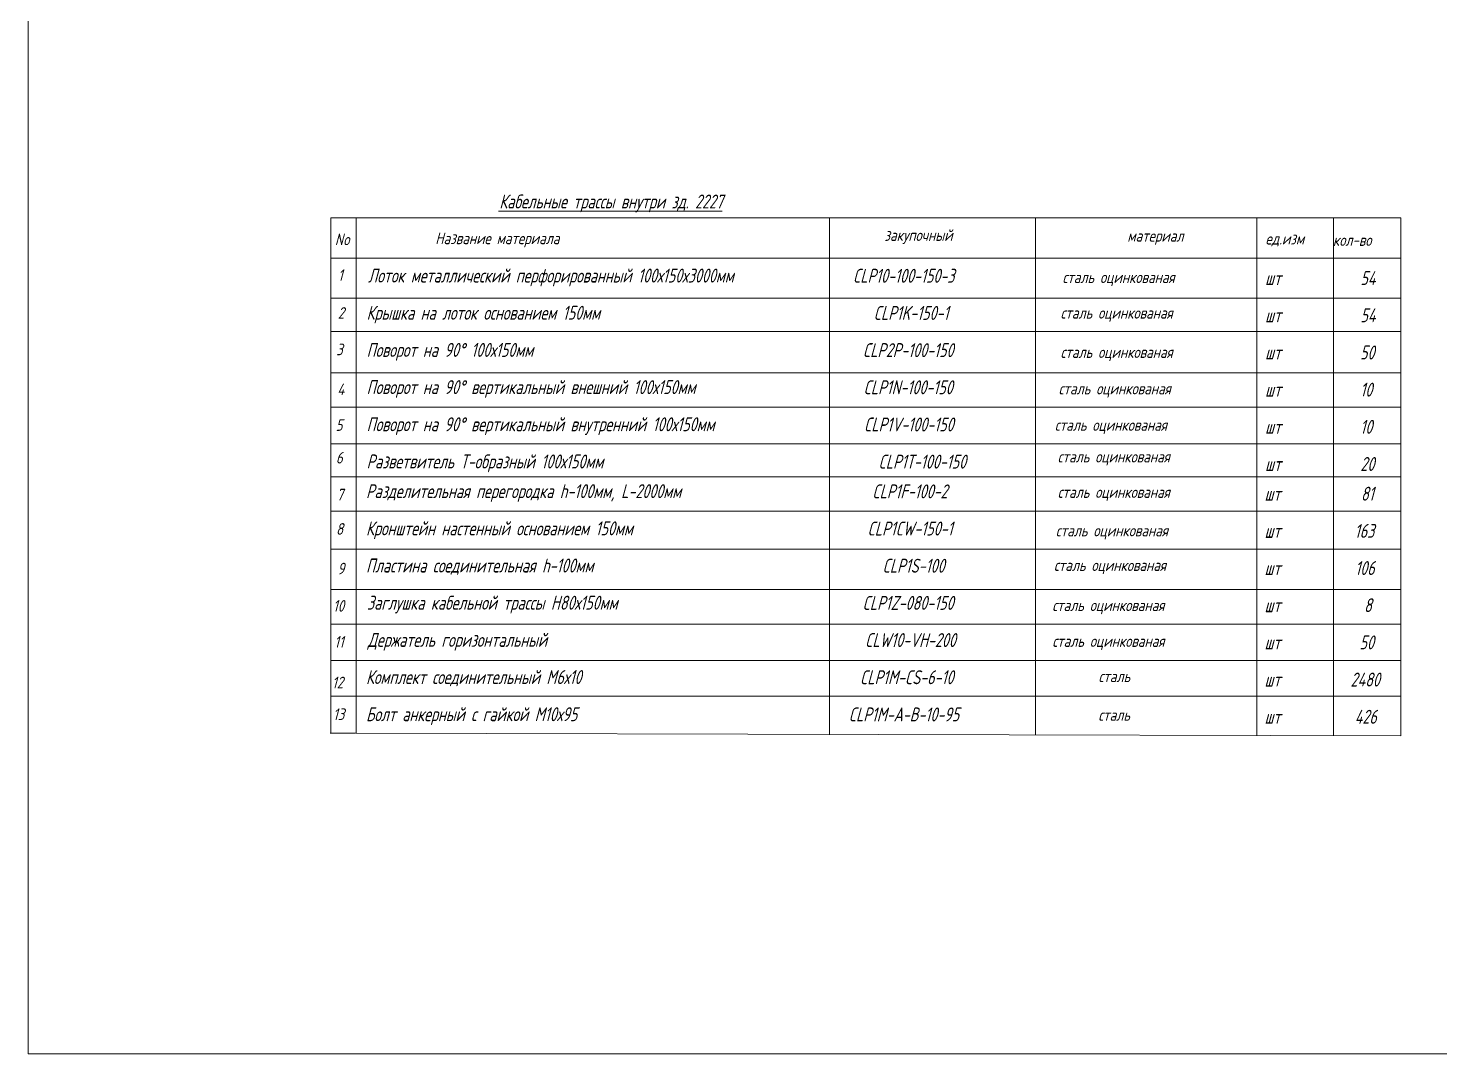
# Model space of a CAD drawing. Header units: millimetres. Extents: x -14296 to 10264, y -13087 to -5602.
# Drawn here: x -5991.3 to -5596.3, y -6180 to -5893 of the extents above; entities that cross this region are included whole.
import ezdxf

# ---------------------------------------------------------------- set-up
doc = ezdxf.new("R2010")
doc.units = ezdxf.units.MM
doc.linetypes.add('K5LT_BASIC', pattern=[0])
doc.linetypes.add('PHANTOM2', pattern=[1.25, 0.625, -0.125, 0.125, -0.125, 0.125, -0.125])
for name, color, linetype, lineweight in [('Рамка толстая', 7, 'Continuous', 15), ('Текст', 7, 'Continuous', 20), ('ЭлектрооБорудование (Вновь)', 160, 'Continuous', 15)]:
    doc.layers.add(name, color=color, linetype=linetype, lineweight=lineweight)
doc.styles.add('gost shx', font='gost.shx', dxfattribs={"oblique": 15})
doc.styles.add('Simplex', font='simplex.shx', dxfattribs={"width": 0.7, "oblique": 15})

msp = doc.modelspace()

# ---------------------------------------------------------------- linework, layer by layer
at = {"layer": 'Рамка толстая', "color": 18, "true_color": 0x000000}
for q in [(-5991.34149, -5605.98148), (-5201.34149, -6179.98148)]:
    msp.add_line((-5991.34149, -6179.98148), q, dxfattribs=at)
at = {"layer": 'ЭлектрооБорудование (Вновь)', "color": 18, "linetype": 'K5LT_BASIC', "lineweight": 15, "true_color": 0x000000}
for p, q in [((-5906.64783, -6090.2196), (-5906.64783, -5946.04945)), ((-5906.64783, -5946.04945), (-5607.19919, -5946.04945)), ((-5899.59826, -5946.05892), (-5899.59826, -6090.2196)), ((-5767.04161, -6090.75347), (-5767.04161, -5946.04945)), ((-5647.49379, -5946.04945), (-5709.46347, -5946.04945)), ((-5709.46347, -5946.04945), (-5709.46347, -6090.75347)), ((-5647.49379, -6090.98775), (-5647.49379, -5946.04945)), ((-5607.19919, -5946.04945), (-5626.02397, -5946.04945)), ((-5626.02397, -5946.04945), (-5626.02397, -6090.98775)), ((-5607.19919, -5946.04945), (-5607.19919, -6091.04061)), ((-5607.19919, -5957.35777), (-5607.19919, -5946.04945)), ((-5906.64783, -5968.49281), (-5906.64783, -5957.35777)), ((-5906.64783, -5957.35777), (-5607.19919, -5957.35777)), ((-5607.19919, -5968.49281), (-5906.64783, -5968.49281)), ((-5607.19919, -5977.86946), (-5607.19919, -5968.49281)), ((-5906.64783, -5989.44704), (-5906.64783, -5977.86946)), ((-5906.64783, -5977.86946), (-5607.19919, -5977.86946)), ((-5607.19919, -5989.44704), (-5906.64783, -5989.44704)), ((-5607.19919, -5999.05513), (-5607.19919, -5989.44704)), ((-5906.64783, -6009.29584), (-5906.64783, -5999.05513)), ((-5906.64783, -5999.05513), (-5607.19919, -5999.05513)), ((-5607.19919, -6009.29584), (-5906.64783, -6009.29584)), ((-5607.19919, -6018.54825), (-5607.19919, -6009.29584)), ((-5906.64783, -6028.17531), (-5906.64783, -6018.54825)), ((-5906.64783, -6018.54825), (-5607.19919, -6018.54825)), ((-5607.19919, -6028.17531), (-5906.64783, -6028.17531)), ((-5607.19919, -6038.73105), (-5607.19919, -6028.17531)), ((-5906.64783, -6090.2196), (-5906.64783, -6038.73105)), ((-5906.64783, -6038.73105), (-5607.19919, -6038.73105)), ((-5607.19919, -6050.07215), (-5906.64783, -6050.07215)), ((-5607.19919, -6059.79041), (-5607.19919, -6050.07215)), ((-5906.64783, -6069.95439), (-5906.64783, -6059.79041)), ((-5906.64783, -6059.79041), (-5607.19919, -6059.79041)), ((-5607.19919, -6069.95439), (-5906.64783, -6069.95439)), ((-5607.19919, -6079.88294), (-5607.19919, -6069.95439)), ((-5906.64783, -6090.2196), (-5906.64783, -6079.88294)), ((-5906.64783, -6079.88294), (-5607.19919, -6079.88294)), ((-5899.75136, -6090.30288), (-5906.80093, -6090.30288)), ((-5607.19919, -6091.04061), (-5899.59826, -6090.2196))]:
    msp.add_line(p, q, dxfattribs=at)

# ---------------------------------------------------------------- texts
at = {"layer": 'Текст', "color": 18, "linetype": 'PHANTOM2', "lineweight": 15, "true_color": 0x000000, "style": 'Simplex', "oblique": 15, "width": 0.7}
for s, height, p in [('%%UКабельные трассы внутри зд. 2227', 3.9013874, (-5859.4928, -5943.42664)), ('Лоток металлический перфорированный 100х150х3000мм', 3.9013874, (-5896.24747, -5964.15391)), ('CLP10-100-150-3', 3.9013874, (-5760.53215, -5964.20872)), ('54', 3.901387, (-5618.50951, -5964.85894)), ('шт', 3.901387, (-5645.17673, -5964.85894)), ('Крышка на лоток основанием 150мм', 3.9013874, (-5896.63761, -5974.55761)), ('CLP1K-150-1', 3.9013874, (-5754.7451, -5974.61242)), ('шт', 3.901387, (-5645.17673, -5975.26264)), ('54', 3.901387, (-5618.50951, -5975.26264)), ('Поворот на 90° 100х150мм', 3.9013874, (-5896.63761, -5984.96131)), ('CLP2P-100-150', 3.9013874, (-5757.76665, -5985.01612)), ('шт', 3.901387, (-5645.17673, -5985.66634)), ('50', 3.901387, (-5618.60502, -5985.66634)), ('Поворот на 90° вертикальный внешний 100х150мм', 3.9013874, (-5896.63761, -5995.36501)), ('CLP1N-100-150', 3.9013874, (-5757.57158, -5995.41982)), ('10', 3.901387, (-5618.57048, -5996.07004)), ('шт', 3.901387, (-5645.17673, -5996.07004)), ('Поворот на 90° вертикальный внутренний 100х150мм', 3.9013874, (-5896.63761, -6005.76871)), ('CLP1V-100-150', 3.9013874, (-5757.44153, -6005.82352)), ('шт', 3.901387, (-5645.17673, -6006.47374)), ('10', 3.901387, (-5618.57048, -6006.47374)), ('Разветвитель Т-образный 100х150мм', 3.9013874, (-5896.63761, -6016.17241)), ('CLP1Т-100-150', 3.9013874, (-5753.40175, -6016.22722)), ('шт', 3.901387, (-5645.17673, -6016.87744)), ('20', 3.901387, (-5618.50546, -6016.87744)), ('Разделительная перегородка h-100мм, L-2000мм', 3.9013874, (-5896.79075, -6024.4897)), ('CLP1F-100-2', 3.9013874, (-5755.12379, -6024.54451)), ('шт', 3.901387, (-5645.32987, -6025.19472)), ('81', 3.901387, (-5618.33753, -6025.19472)), ('Кронштейн настенный основанием 150мм', 3.9013874, (-5896.79075, -6034.8934)), ('CLP1CW-150-1', 3.9013874, (-5756.45879, -6034.94821)), ('163', 3.901387, (-5620.12364, -6035.59842)), ('шт', 3.901387, (-5645.32987, -6035.59842)), ('Пластина соединительная h-100мм', 3.9013874, (-5896.79075, -6045.2971)), ('CLP1S-100', 3.901387, (-5752.26277, -6045.35191)), ('шт', 3.901387, (-5645.32987, -6046.00212)), ('106', 3.901387, (-5619.98395, -6046.00212)), ('Заглушка кабельной трассы Н80х150мм', 3.9013874, (-5896.54995, -6055.7008)), ('CLP1Z-080-150', 3.9013874, (-5757.85476, -6055.75561)), ('шт', 3.901387, (-5645.32987, -6056.40582)), ('8', 3.90139, (-5617.48258, -6056.40582)), ('Держатель горизонтальный', 3.9013874, (-5896.33154, -6066.1045)), ('CLW10-VH-200', 3.9013874, (-5757.13951, -6066.15931)), ('50', 3.901387, (-5618.75816, -6066.80952)), ('шт', 3.901387, (-5645.32987, -6066.80952)), ('Комплект соединительный М6х10', 3.9013874, (-5896.79075, -6076.5082)), ('CLP1M-CS-6-10', 3.9013874, (-5758.57001, -6076.56301)), ('шт', 3.901387, (-5645.32987, -6077.21322)), ('2480', 3.901387, (-5621.25952, -6077.21322)), ('Болт анкерный с гайкой М10х95', 3.9013874, (-5896.79075, -6086.9119)), ('CLP1M-A-B-10-95', 3.9013874, (-5761.72566, -6086.96671)), ('426', 3.901387, (-5620.09316, -6087.61692)), ('шт', 3.901387, (-5645.32987, -6087.61692))]:
    msp.add_text(s, height=height, dxfattribs=at).set_placement(p)
at = {"layer": 'ЭлектрооБорудование (Вновь)', "color": 18, "linetype": 'PHANTOM2', "lineweight": 15, "true_color": 0x000000, "style": 'gost shx', "oblique": 15}
for s, height, p in [('закупочный', 3.251156, (-5751.7243, -5952.51134)), ('No', 3.251156, (-5905.51157, -5953.69916)), ('Название материала', 3.2511562, (-5877.42656, -5953.41173)), ('материал', 3.251156, (-5683.7442, -5952.7073)), ('ед.изм', 3.251156, (-5645.04891, -5953.51332)), ('кол-во', 3.251156, (-5626.19829, -5953.89044)), ('1', 3.25116, (-5904.63976, -5963.70517)), ('сталь оцинкованая', 3.2511562, (-5701.86452, -5964.29026)), ('2', 3.25116, (-5904.70375, -5974.28479)), ('сталь оцинкованая', 3.2511562, (-5702.40141, -5974.25558)), ('3', 3.25116, (-5905.17213, -5984.50347)), ('сталь оцинкованая', 3.2511562, (-5702.40141, -5985.25397)), ('4', 3.25116, (-5904.85328, -5995.66826)), ('сталь оцинкованая', 3.2511562, (-5702.93834, -5995.44759)), ('5', 3.25116, (-5905.29827, -6005.66673)), ('сталь оцинкованая', 3.2511562, (-5704.01221, -6005.64124)), ('6', 3.25116, (-5905.23148, -6014.79327)), ('сталь оцинкованая', 3.2511562, (-5703.20681, -6014.4936)), ('7', 3.25116, (-5905.02861, -6025.11953)), ('сталь оцинкованая', 3.2511562, (-5703.20681, -6024.41899)), ('8', 3.25116, (-5905.19037, -6034.7234)), ('сталь оцинкованая', 3.2511562, (-5703.72332, -6035.18117)), ('9', 3.25116, (-5904.79518, -6045.81694)), ('сталь оцинкованая', 3.2511562, (-5704.2623, -6044.8751)), ('10', 3.251156, (-5906.04294, -6056.26145)), ('сталь оцинкованая', 3.2511562, (-5704.72897, -6056.08589)), ('11', 3.251156, (-5905.68339, -6066.33518)), ('сталь оцинкованая', 3.2511562, (-5704.71018, -6066.11564)), ('12', 3.251156, (-5906.3075, -6077.70746)), ('сталь', 3.251156, (-5691.77703, -6075.97883)), ('13', 3.251156, (-5906.01863, -6086.57911)), ('сталь', 3.251156, (-5691.83806, -6086.78397))]:
    msp.add_text(s, height=height, dxfattribs=at).set_placement(p)

doc.saveas('drawing.dxf')
